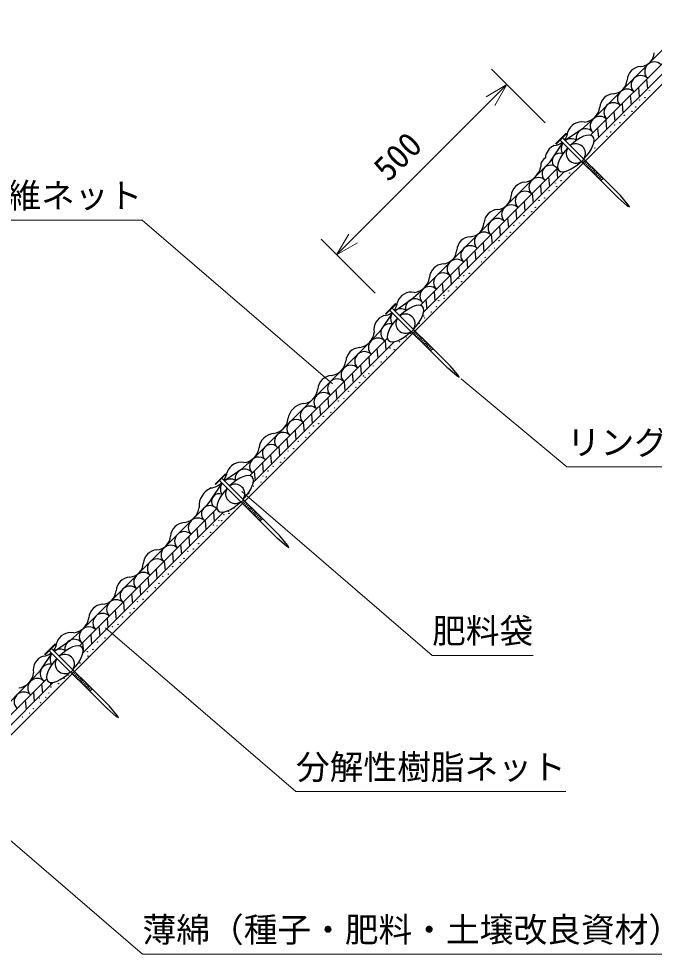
# Model space of a CAD drawing. Units: millimetres, scale not verified. Extents: x 200 to 8200, y 200 to 5825.
# Drawn here: x 1767 to 3087, y 1797 to 3740 of the extents above; entities that cross this region are included whole.
import ezdxf
from ezdxf.enums import TextEntityAlignment as Align

# ---------------------------------------------------------------- set-up
doc = ezdxf.new("R2010")
doc.units = ezdxf.units.MM
doc.header["$LTSCALE"] = 20
for name, color, linetype, lineweight in [('C-STR', 1, 'Continuous', 25), ('C-STR-DIM', 1, 'Continuous', 13), ('C-STR-HTXT', 1, 'Continuous', 13)]:
    doc.layers.add(name, color=color, linetype=linetype, lineweight=lineweight)
doc.styles.add('ＭＳ ゴシック', font='')
doc.styles.get('ＭＳ ゴシック').set_extended_font_data('MS Gothic')

msp = doc.modelspace()

# ---------------------------------------------------------------- linework, layer by layer
at = {"layer": 'C-STR', "color": 7}
for p, q in [((2959.49, 3531.57), (3168.15, 3740.24)), ((2954.39, 3498.2), (3176.44, 3720.24)), ((2961.39, 3483.98), (3182.65, 3705.24)), ((2943.86, 3445.24), (3188.86, 3690.24)), ((3053.77, 3597.58), (3055.48, 3578.07)), ((3070.74, 3614.55), (3072.45, 3595.04)), ((3036.8, 3580.6), (3038.51, 3561.1)), ((3019.83, 3563.63), (3021.54, 3544.13)), ((3002.86, 3546.66), (3004.57, 3527.16)), ((2959.49, 3531.57), (2935.67, 3510.19)), ((2985.89, 3529.69), (2987.6, 3510.19)), ((2882.07, 3480.8), (2903.31, 3502.06)), ((2904.36, 3501.02), (2883.11, 3479.76)), ((2935.67, 3510.19), (2901.89, 3487.18)), ((2904.36, 3501.02), (2903.31, 3502.06)), ((2968.92, 3512.72), (2970.63, 3493.22)), ((2870.66, 3442.75), (2896.97, 3482.2)), ((2883.11, 3479.76), (2882.07, 3480.8)), ((2891.26, 3487.91), (3011.3, 3367.94)), ((2896.21, 3492.86), (3016.25, 3372.89)), ((2605.93, 3178.02), (2870.66, 3442.75)), ((2906.02, 3407.4), (2938.91, 3440.29)), ((2935.94, 3443.26), (2940.89, 3448.21)), ((2938.55, 3440.64), (2943.5, 3445.59)), ((2941.17, 3438.03), (2946.12, 3442.98)), ((2943.79, 3435.41), (2948.74, 3440.36)), ((2600.84, 3144.64), (2885.93, 3429.73)), ((2884.07, 3427.87), (2885.77, 3408.36)), ((2884.81, 3428.61), (2885.93, 3429.73)), ((2895.41, 3418), (2900.15, 3422.74)), ((2946.41, 3432.79), (2951.36, 3437.74)), ((2949.03, 3430.17), (2953.98, 3435.12)), ((2951.65, 3427.56), (2956.6, 3432.51)), ((2954.27, 3424.94), (2959.22, 3429.89)), ((2956.89, 3422.32), (2961.84, 3427.27)), ((2959.5, 3419.71), (2964.45, 3424.65)), ((2962.12, 3417.09), (2967.07, 3422.04)), ((2590.31, 3091.68), (2906.02, 3407.4)), ((2607.83, 3130.42), (2895.41, 3418)), ((2867.1, 3410.9), (2868.8, 3391.39)), ((2964.74, 3414.47), (2969.69, 3419.42)), ((2967.36, 3411.85), (2972.31, 3416.8)), ((2969.98, 3409.24), (2974.93, 3414.19)), ((2972.6, 3406.62), (2977.55, 3411.57)), ((2975.22, 3404), (2980.17, 3408.95)), ((2850.13, 3393.93), (2851.83, 3374.42)), ((2833.16, 3376.96), (2834.86, 3357.45)), ((3030.39, 3351.68), (3011.3, 3367.94)), ((3032.51, 3353.81), (3016.25, 3372.89)), ((2799.21, 3343.02), (2800.92, 3323.51)), ((2816.19, 3359.99), (2817.89, 3340.48)), ((3030.39, 3351.68), (3034.99, 3349.21)), ((3034.99, 3349.21), (3032.51, 3353.81)), ((2782.24, 3326.05), (2783.95, 3306.54)), ((2765.27, 3309.08), (2766.98, 3289.57)), ((2748.3, 3292.1), (2750.01, 3272.6)), ((2731.33, 3275.13), (2733.04, 3255.63)), ((2714.36, 3258.16), (2716.07, 3238.66)), ((2697.39, 3241.19), (2699.1, 3221.69)), ((2663.45, 3207.25), (2665.16, 3187.75)), ((2680.42, 3224.22), (2682.13, 3204.72)), ((2646.48, 3190.28), (2648.19, 3170.77)), ((2582.11, 3156.63), (2605.93, 3178.02)), ((2629.51, 3173.31), (2631.22, 3153.8)), ((2528.51, 3127.24), (2549.76, 3148.5)), ((2548.34, 3133.63), (2582.11, 3156.63)), ((2550.8, 3147.46), (2549.76, 3148.51)), ((2612.54, 3156.34), (2614.25, 3136.83)), ((2550.8, 3147.46), (2529.55, 3126.2)), ((2537.7, 3134.36), (2657.74, 3014.39)), ((2542.65, 3139.31), (2662.69, 3019.34)), ((2520.38, 3094.91), (2543.39, 3128.68)), ((2529.55, 3126.2), (2528.51, 3127.24)), ((2499, 3071.08), (2520.38, 3094.91)), ((2582.38, 3089.71), (2587.33, 3094.66)), ((2585, 3087.09), (2589.95, 3092.04)), ((2236.75, 2738.13), (2585.36, 3086.73)), ((2247.29, 2791.09), (2532.38, 3076.18)), ((2499, 3071.08), (2252, 2824.08)), ((2527.69, 3071.49), (2529.39, 3051.98)), ((2587.62, 3084.47), (2592.57, 3089.42)), ((2590.24, 3081.85), (2595.19, 3086.8)), ((2592.86, 3079.24), (2597.81, 3084.19)), ((2595.48, 3076.62), (2600.43, 3081.57)), ((2598.09, 3074), (2603.04, 3078.95)), ((2600.71, 3071.39), (2605.66, 3076.34)), ((2603.33, 3068.77), (2608.28, 3073.72)), ((2605.95, 3066.15), (2610.9, 3071.1)), ((2254.28, 2776.87), (2546.6, 3069.19)), ((2510.72, 3054.52), (2512.42, 3035.01)), ((2608.57, 3063.53), (2613.52, 3068.48)), ((2611.19, 3060.92), (2616.14, 3065.87)), ((2613.81, 3058.3), (2618.76, 3063.25)), ((2616.43, 3055.68), (2621.38, 3060.63)), ((2619.04, 3053.07), (2623.99, 3058.02)), ((2621.66, 3050.45), (2626.61, 3055.4)), ((2493.74, 3037.55), (2495.45, 3018.04)), ((2476.77, 3020.58), (2478.48, 3001.07)), ((2676.84, 2998.13), (2657.74, 3014.39)), ((2678.96, 3000.25), (2662.69, 3019.34)), ((2459.8, 3003.61), (2461.51, 2984.1)), ((2676.84, 2998.13), (2681.44, 2995.66)), ((2681.44, 2995.66), (2678.96, 3000.25)), ((2442.83, 2986.63), (2444.54, 2967.13)), ((2425.86, 2969.66), (2427.57, 2950.16)), ((2391.92, 2935.72), (2393.63, 2916.22)), ((2408.89, 2952.69), (2410.6, 2933.19)), ((2374.95, 2918.75), (2376.66, 2899.25)), ((2357.98, 2901.78), (2359.69, 2882.28)), ((2341.01, 2884.81), (2342.72, 2865.3)), ((2324.04, 2867.84), (2325.75, 2848.33)), ((2307.07, 2850.87), (2308.78, 2831.36)), ((2252, 2824.08), (2228.56, 2803.08)), ((2290.1, 2833.9), (2291.8, 2814.39)), ((2228.56, 2803.08), (2194.78, 2780.07)), ((2256.16, 2799.96), (2257.86, 2780.45)), ((2273.13, 2816.93), (2274.83, 2797.42)), ((2174.96, 2773.69), (2196.21, 2794.95)), ((2197.25, 2793.91), (2176, 2772.65)), ((2184.15, 2780.81), (2304.19, 2660.84)), ((2189.1, 2785.76), (2309.14, 2665.79)), ((2197.25, 2793.91), (2196.21, 2794.95)), ((2166.83, 2741.35), (2189.83, 2775.12)), ((2176, 2772.65), (2174.96, 2773.69)), ((2166.83, 2741.35), (2157.18, 2729.27)), ((2228.83, 2736.15), (2233.78, 2741.1)), ((1893.73, 2437.54), (2178.82, 2722.62)), ((2157.18, 2729.27), (1898.83, 2470.91)), ((2177.7, 2721.5), (2178.82, 2722.62)), ((2198.91, 2700.29), (2231.8, 2733.18)), ((2231.45, 2733.54), (2236.4, 2738.49)), ((2234.07, 2730.92), (2239.02, 2735.87)), ((2236.69, 2728.3), (2241.63, 2733.25)), ((2239.3, 2725.68), (2244.25, 2730.63)), ((2241.92, 2723.07), (2246.87, 2728.02)), ((2244.54, 2720.45), (2249.49, 2725.4)), ((2247.16, 2717.83), (2252.11, 2722.78)), ((1900.73, 2423.32), (2188.31, 2710.9)), ((2171.3, 2715.13), (2173.01, 2695.6)), ((2188.31, 2710.9), (2193.04, 2715.63)), ((2189.75, 2715.26), (2189.98, 2712.57)), ((2249.78, 2715.22), (2254.73, 2720.17)), ((2252.4, 2712.6), (2257.35, 2717.55)), ((2255.02, 2709.98), (2259.97, 2714.93)), ((2257.63, 2707.36), (2262.58, 2712.31)), ((2260.25, 2704.75), (2265.2, 2709.7)), ((2262.87, 2702.13), (2267.82, 2707.08)), ((2265.49, 2699.51), (2270.44, 2704.46)), ((2268.11, 2696.9), (2273.06, 2701.85)), ((1883.2, 2384.58), (2198.91, 2700.29)), ((2154.33, 2698.14), (2156.04, 2678.63)), ((2120.39, 2664.19), (2122.1, 2644.69)), ((2137.36, 2681.16), (2139.07, 2661.66)), ((2325.41, 2646.7), (2309.14, 2665.79)), ((2103.42, 2647.22), (2105.13, 2627.72)), ((2323.29, 2644.58), (2304.19, 2660.84)), ((2323.29, 2644.58), (2327.88, 2642.1)), ((2327.88, 2642.1), (2325.41, 2646.7)), ((2086.45, 2630.25), (2088.16, 2610.75)), ((2069.48, 2613.28), (2071.19, 2593.78)), ((2052.51, 2596.31), (2054.22, 2576.81)), ((2035.54, 2579.34), (2037.25, 2559.83)), ((2018.57, 2562.37), (2020.28, 2542.86)), ((1984.63, 2528.43), (1986.33, 2508.92)), ((2001.6, 2545.4), (2003.3, 2525.89)), ((1967.66, 2511.46), (1969.36, 2491.95)), ((1950.69, 2494.49), (1952.39, 2474.98)), ((1875.01, 2449.53), (1898.83, 2470.91)), ((1933.72, 2477.52), (1935.42, 2458.01)), ((1841.23, 2426.52), (1875.01, 2449.53)), ((1916.75, 2460.55), (1918.45, 2441.04)), ((1821.41, 2420.14), (1842.65, 2441.4)), ((1843.7, 2440.36), (1822.45, 2419.1)), ((1835.55, 2432.2), (1955.59, 2312.23)), ((1843.7, 2440.36), (1842.65, 2441.4)), ((1899.77, 2443.58), (1901.48, 2424.07)), ((1813.28, 2387.8), (1836.28, 2421.57)), ((1822.45, 2419.1), (1821.41, 2420.14)), ((1830.6, 2427.25), (1950.64, 2307.28)), ((1529.65, 2031.02), (1878.25, 2379.63)), ((1875.28, 2382.6), (1880.23, 2387.55)), ((1877.89, 2379.98), (1882.84, 2384.93)), ((1880.51, 2377.37), (1885.46, 2382.31)), ((1883.13, 2374.75), (1888.08, 2379.7)), ((1885.75, 2372.13), (1890.7, 2377.08)), ((1888.37, 2369.51), (1893.32, 2374.46)), ((1890.99, 2366.9), (1895.94, 2371.85)), ((1540.18, 2083.98), (1824.15, 2367.95)), ((1791.89, 2363.98), (1545.27, 2117.36)), ((1547.17, 2069.76), (1839.49, 2362.08)), ((1814.92, 2358.72), (1816.63, 2339.22)), ((1833.1, 2361.86), (1833.6, 2356.19)), ((1834.75, 2357.34), (1839.49, 2362.08)), ((1893.61, 2364.28), (1898.56, 2369.23)), ((1896.23, 2361.66), (1901.18, 2366.61)), ((1898.84, 2359.05), (1903.79, 2363.99)), ((1901.46, 2356.43), (1906.41, 2361.38)), ((1904.08, 2353.81), (1909.03, 2358.76)), ((1906.7, 2351.19), (1911.65, 2356.14)), ((1909.32, 2348.58), (1914.27, 2353.53)), ((1797.95, 2341.75), (1799.66, 2322.25)), ((1911.94, 2345.96), (1916.89, 2350.91)), ((1914.56, 2343.34), (1919.51, 2348.29)), ((1780.98, 2324.78), (1782.69, 2305.28)), ((1969.73, 2291.02), (1950.64, 2307.28)), ((1971.85, 2293.15), (1955.59, 2312.23)), ((1969.73, 2291.02), (1974.33, 2288.55)), ((1974.33, 2288.55), (1971.85, 2293.15))]:
    msp.add_line(p, q, dxfattribs=at)
at = {"layer": 'C-STR'}
msp.add_line((1791.89, 2363.98), (1813.28, 2387.8), dxfattribs=at)
at = {"layer": 'C-STR', "color": 7}
for centre in [(3067.24, 3576.11), (3076.66, 3591.52), (3048.12, 3556.96), (3055.82, 3571.25), (3024.57, 3539.44), (3040.28, 3547.73), (3003.73, 3519.17), (3015.15, 3524.02), (2996.03, 3504.88), (2988.19, 3495.65), (2963.07, 3471.94), (2892.96, 3404.01), (2910.98, 3419.85), (2868.32, 3383.18), (2881.54, 3399.15), (2884.02, 3391.48), (2847.48, 3362.91), (2858.9, 3367.77), (2839.78, 3348.62), (2816.23, 3331.1), (2831.93, 3339.39), (2795.39, 3310.82), (2806.81, 3315.68), (2779.85, 3287.31), (2787.69, 3296.53), (2764.14, 3279.01), (2743.31, 3258.74), (2754.73, 3263.6), (2712.06, 3226.93), (2727.76, 3235.22), (2735.61, 3244.45), (2691.22, 3206.65), (2702.64, 3211.51), (2680.86, 3200.13), (2686.72, 3194.18), (2659.97, 3174.84), (2675.68, 3183.13), (2639.13, 3154.57), (2650.18, 3165.61), (2650.55, 3159.43), (2623.59, 3131.05), (2634.64, 3142.09), (2607.89, 3122.75), (2609.51, 3118.38), (2598.47, 3107.34), (2571.51, 3078.96), (2580.4, 3086.85), (2538.12, 3056.21), (2546.91, 3052.86), (2557.63, 3069.16), (2530.47, 3037.92), (2503.72, 3018.58), (2519.42, 3026.88), (2482.88, 2998.31), (2486.22, 2995.07), (2494.3, 3003.17), (2467.34, 2974.79), (2475.18, 2984.02), (2451.63, 2966.5), (2430.79, 2946.23), (2442.21, 2951.08), (2415.25, 2922.71), (2423.09, 2931.94), (2390.13, 2899), (2399.55, 2914.41), (2371.01, 2879.85), (2378.71, 2894.14), (2347.46, 2862.33), (2363.17, 2870.62), (2326.62, 2842.05), (2338.04, 2846.91), (2311.08, 2818.54), (2318.92, 2827.76), (2284.63, 2800.84), (2295.37, 2810.24), (2274.54, 2789.97), (2281.08, 2788.54), (2254.33, 2769.2), (2270.04, 2777.5), (2244.92, 2753.79), (2214.75, 2723.59), (2193.13, 2709.95), (2202.25, 2717.12), (2203.88, 2712.75), (2171.92, 2688.77), (2178.69, 2686.84), (2182.67, 2698.17), (2188.64, 2697.47), (2150.16, 2665.03), (2165.87, 2673.32), (2140.74, 2649.62), (2118.28, 2633.71), (2129.7, 2638.57), (2102.74, 2610.19), (2110.58, 2619.42), (2077.61, 2586.49), (2087.03, 2601.9), (2058.49, 2567.34), (2066.19, 2581.63), (2034.95, 2549.81), (2050.65, 2558.11), (2014.11, 2529.54), (2025.53, 2534.4), (2006.41, 2515.25), (1982.86, 2497.73), (1998.57, 2506.02), (1962.02, 2477.46), (1973.44, 2482.31), (1946.48, 2453.94), (1954.32, 2463.17), (1921.36, 2430.23), (1930.78, 2445.64), (1909.94, 2425.37), (1910.86, 2416.14), (1894.4, 2401.85), (1870.3, 2376.79), (1834.35, 2351.87), (1850.15, 2358.99), (1850.32, 2359.19), (1861.2, 2370.04), (1829.85, 2339.39), (1809.91, 2328.86), (1812.31, 2319.77), (1823.36, 2330.82), (1790.22, 2297.68), (1798.07, 2306.91), (1774.52, 2289.39)]:
    msp.add_circle(centre, 0.3, dxfattribs=at)
at = {"layer": 'C-STR'}
for centre, radius, start, end in [((3056.25, 3671.36), 30.42, 273.88791, 356.11209), ((3060.38, 3610.66), 30.42, 93.88791, 176.11209), ((2999.69, 3614.79), 30.42, 273.88791, 356.11209), ((3003.81, 3554.09), 30.42, 93.88791, 176.11209), ((2938.03, 3560.88), 35.75, 275.92465, 352.39909), ((2935.86, 3495.48), 30.42, 78.88791, 161.11209), ((2876.73, 3507.39), 30.42, 321.60131, 356.11209), ((2876.73, 3507.39), 30.42, 273.88791, 308.38616), ((2891.74, 3448.49), 31.36, 114.38265, 175.15076), ((2871.01, 3433.98), 20.13, 121.49548, 181.56756), ((2812.09, 3439.41), 39.25, 278.50692, 351.35876), ((2819.96, 3370.25), 30.42, 93.88791, 176.11209), ((2759.27, 3374.37), 30.42, 273.88791, 356.11209), ((2763.39, 3313.68), 30.42, 93.88791, 176.11209), ((2702.7, 3317.8), 30.42, 273.88791, 356.11209), ((2706.83, 3257.11), 30.42, 93.88791, 176.11209), ((2646.13, 3261.23), 30.42, 273.88791, 356.11209), ((2650.26, 3200.54), 30.42, 93.88791, 176.11209), ((2584.48, 3207.33), 35.75, 275.92465, 352.39909), ((2582.31, 3141.93), 30.42, 78.88791, 161.11209), ((2523.18, 3153.84), 30.42, 321.60131, 356.11209), ((2523.18, 3153.84), 30.42, 273.88791, 308.38616), ((2535.09, 3094.71), 30.42, 108.88791, 191.11209), ((2469.69, 3092.54), 35.75, 277.60091, 354.07535), ((2476.48, 3026.76), 30.42, 93.88791, 176.11209), ((2413.49, 3031.93), 32.79, 275.43457, 354.56543), ((2418.66, 2968.94), 30.42, 93.88791, 176.11209), ((2354.19, 2974.78), 34.33, 276.31717, 353.68283), ((2362.97, 2903.85), 37.15, 97.7384, 172.2616), ((2292.04, 2912.63), 34.33, 276.31717, 353.68283), ((2298.86, 2846.01), 32.64, 95.34501, 174.65499), ((2230.93, 2853.78), 35.75, 275.92465, 352.39909), ((2228.75, 2788.38), 30.42, 78.88791, 161.11209), ((2160.58, 2804.96), 39.96, 324.49034, 350.30009), ((2182.88, 2727.42), 41.32, 112.90716, 183.04061), ((2160.58, 2804.96), 39.96, 278.94697, 314.41096), ((2106.07, 2728.92), 35.75, 277.60091, 354.07535), ((2112.86, 2663.14), 30.42, 93.88791, 176.11209), ((2052.16, 2667.26), 30.42, 273.88791, 356.11209), ((2056.29, 2606.57), 30.42, 93.88791, 176.11209), ((1995.59, 2610.7), 30.42, 273.88791, 356.11209), ((1999.72, 2550), 30.42, 93.88791, 176.11209), ((1939.03, 2554.13), 30.42, 273.88791, 356.11209), ((1943.15, 2493.43), 30.42, 93.88791, 176.11209), ((1877.37, 2500.22), 35.75, 275.92465, 352.39909), ((1875.2, 2434.82), 30.42, 78.88791, 161.11209), ((1816.07, 2446.73), 30.42, 321.60131, 356.11209), ((1827.98, 2387.61), 30.42, 108.88791, 191.11209), ((1816.07, 2446.73), 30.42, 273.88791, 308.38616), ((1762.58, 2385.43), 35.75, 277.60091, 354.07535)]:
    msp.add_arc(centre, radius, start, end, dxfattribs=at)
at = {"layer": 'C-STR', "color": 7}
for centre, radius, start, end in [((3086.77, 3630.57), 20, 45, 225), ((3058.48, 3602.28), 20, 45, 225), ((3030.2, 3574), 20, 45, 225), ((3001.91, 3545.72), 20, 45, 225), ((2973.63, 3517.43), 20, 45, 214.27649), ((2943.68, 3492.27), 19.32, 34.91476, 194.20459), ((2914.03, 3470.73), 20.56, 146.0795, 212.73377), ((2913.66, 3471.05), 19.97, 55.58669, 126.12719), ((2890.78, 3444.52), 16.22, 68.48634, 216.29123), ((2871.38, 3418.32), 17.76, 37.81386, 232.18614), ((2846.35, 3390.15), 20, 45, 225), ((2818.07, 3361.87), 20, 45, 225), ((2789.78, 3333.58), 20, 45, 225), ((2761.5, 3305.3), 20, 45, 225), ((2733.21, 3277.02), 20, 45, 225), ((2704.93, 3248.73), 20, 45, 225), ((2676.65, 3220.45), 20, 45, 225), ((2648.36, 3192.16), 20, 45, 225), ((2620.08, 3163.88), 20, 45, 225), ((2589.82, 3138.65), 19.56, 34.51028, 191.8763), ((2559.94, 3117.08), 20.57, 144.80301, 211.44086), ((2559.94, 3117.08), 20.57, 58.55914, 125.21314), ((2538.36, 3087.2), 19.56, 78.1237, 235.48972), ((2513.14, 3056.94), 20, 45, 225), ((2484.86, 3028.66), 20, 45, 225), ((2456.57, 3000.37), 20, 45, 225), ((2428.29, 2972.09), 20, 45, 225), ((2400, 2943.81), 20, 45, 225), ((2371.72, 2915.52), 20, 45, 225), ((2343.32, 2888.41), 19.27, 42.29321, 227.70679), ((2316.21, 2863.07), 17.97, 38.09488, 231.90512), ((2290.98, 2837.84), 17.97, 38.09488, 231.90512), ((2265.75, 2810.33), 19.46, 43.39537, 226.60463), ((2236.26, 2785.1), 19.56, 34.51028, 191.8763), ((2206.39, 2763.52), 20.57, 58.55914, 125.21314), ((2206.39, 2763.52), 20.57, 144.80301, 211.44086), ((2183.68, 2737.41), 16.22, 68.48634, 216.29123), ((2164.27, 2711.22), 17.76, 37.81386, 232.18614), ((2139.24, 2683.05), 20, 45, 225), ((2110.96, 2654.76), 20, 45, 225), ((2082.68, 2626.48), 20, 45, 225), ((2054.39, 2598.19), 20, 45, 225), ((2026.11, 2569.91), 20, 45, 225), ((1997.82, 2541.62), 20, 45, 225), ((1969.54, 2513.34), 20, 45, 225), ((1941.25, 2485.06), 20, 45, 225), ((1912.97, 2456.77), 20, 45, 225), ((1882.71, 2431.55), 19.56, 34.51028, 191.8763), ((1852.84, 2409.97), 20.57, 58.55914, 125.21314), ((1852.84, 2409.97), 20.57, 144.80301, 212.16818), ((1831.64, 2379.82), 19.56, 76.7387, 234.10472), ((1806.03, 2349.84), 20, 45, 225), ((1777.75, 2321.55), 20, 45, 225)]:
    msp.add_arc(centre, radius, start, end, dxfattribs=at)
at = {"layer": 'C-STR', "color": 3}
for centre, start, end in [((2923.7, 3460.43), 325.11741, 124.91667), ((2923.7, 3460.43), 145.07398, 304.9601), ((2570.14, 3106.87), 145.07398, 304.9601), ((2570.14, 3106.87), 325.11741, 124.91667), ((2216.59, 2753.32), 145.07398, 304.9601), ((2216.59, 2753.32), 325.11741, 124.91667), ((1863.04, 2399.77), 145.07398, 304.9601), ((1863.04, 2399.77), 325.11741, 124.91667)]:
    msp.add_arc(centre, 20, start, end, dxfattribs=at)
at = {"layer": 'C-STR', "color": 7}
for centre, start_param, end_param in [((2923.7, 3460.43), 4.7827146, 7.7838934), ((2923.7, 3460.43), 1.6408227, 4.6426), ((2570.14, 3106.87), 4.7827146, 7.7838934), ((2570.14, 3106.87), 1.6408227, 4.6426), ((2216.59, 2753.32), 4.7827146, 7.7838934), ((2216.59, 2753.32), 1.6408227, 4.6426), ((1863.04, 2399.77), 4.7827146, 7.7838934), ((1863.04, 2399.77), 1.6408227, 4.6426)]:
    msp.add_ellipse(centre, major_axis=(35.36, 35.36), ratio=0.399011, start_param=start_param, end_param=end_param, dxfattribs=at)
at = {"layer": 'C-STR-DIM'}
for p, q in [((2860.45, 3523.68), (2748.54, 3635.59)), ((2780.85, 3603.28), (2427.29, 3249.73)), ((2780.85, 3603.28), (2737.55, 3578.28)), ((2780.85, 3603.28), (2755.85, 3559.98)), ((2427.29, 3249.73), (2452.29, 3293.03)), ((2506.9, 3170.12), (2394.99, 3282.03)), ((2427.29, 3249.73), (2470.59, 3274.73))]:
    msp.add_line(p, q, dxfattribs=at)
at = {"layer": 'C-STR-HTXT'}
for p, q in [((1533.65, 3322), (2023.65, 3322)), ((2023.65, 3322), (2418.94, 2981.79)), ((2685.88, 2991.95), (2905.06, 2809.19)), ((2905.06, 2809.19), (3815.06, 2809.19)), ((2230.15, 2757.91), (2625.44, 2417.7)), ((1947.49, 2474.97), (2342.78, 2134.75)), ((2625.44, 2417.7), (2835.44, 2417.7)), ((1628.99, 2137.03), (2024.29, 1796.82)), ((2342.78, 2134.75), (2902.78, 2134.75)), ((2024.29, 1796.82), (3144.29, 1796.82))]:
    msp.add_line(p, q, dxfattribs=at)

# ---------------------------------------------------------------- texts
at = {"layer": 'C-STR-DIM', "color": 7, "style": 'ＭＳ ゴシック'}
msp.add_text('500', height=51.32, rotation=45, dxfattribs=at).set_placement((2545.59, 3388.36), align=Align.BOTTOM_LEFT)
at = {"layer": 'C-STR-HTXT', "color": 7, "style": 'ＭＳ ゴシック'}
for s, p in [('ヤシ繊維ネット', (1533.65, 3332)), ('リングアンカー φ7 L＝200', (2905.06, 2819.19)), ('肥料袋', (2625.44, 2427.7)), ('分解性樹脂ネット', (2342.78, 2144.75)), ('薄綿（種子・肥料・土壌改良資材）', (2024.29, 1806.82))]:
    msp.add_text(s, height=51.32, dxfattribs=at).set_placement(p, align=Align.BOTTOM_LEFT)

doc.saveas('drawing.dxf')
